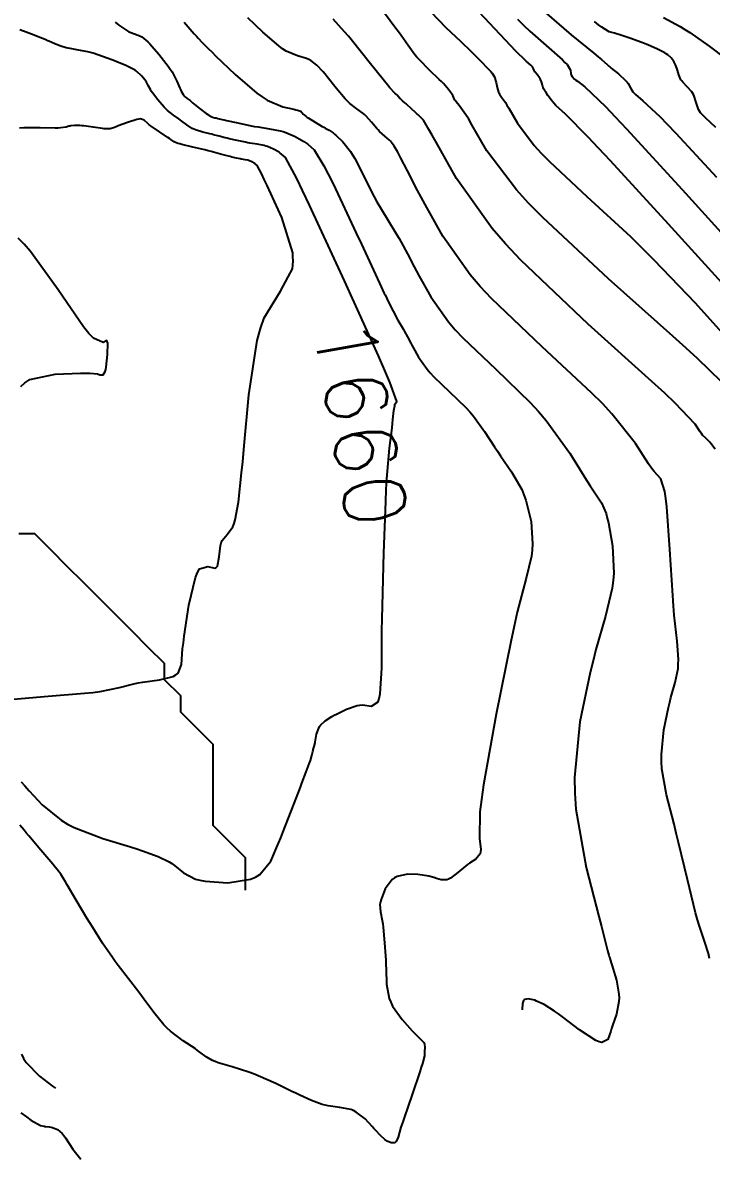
# Model space of a CAD drawing. Header units: metres. Extents: x 837475 to 838479, y 1189012 to 1191015.
# Drawn here: x 837876.2 to 837918.7, y 1189013.9 to 1189084 of the extents above; entities that cross this region are included whole.
import ezdxf

# ---------------------------------------------------------------- set-up
doc = ezdxf.new("R2010")
doc.units = ezdxf.units.M
doc.header["$LTSCALE"] = 0.3
for name, color, linetype in [('COTAS 10', 1, 'Continuous'), ('COTAS INT', 252, 'Continuous'), ('DRENAJE', 5, 'Continuous')]:
    doc.layers.add(name, color=color, linetype=linetype)
doc.styles.get("Standard").update_dxf_attribs({"font": 'simplex.shx'})

msp = doc.modelspace()

# ---------------------------------------------------------------- linework, layer by layer
at = {"layer": 'COTAS 10'}
for points in [[(837919.371, 1189061.872), (837917.879, 1189063.309), (837917.183, 1189063.946), (837916.365, 1189064.687), (837912.388, 1189068.228), (837908.333, 1189072.004), (837907.464, 1189072.893), (837906.707, 1189073.715), (837904.89, 1189076.115), (837903.962, 1189077.739), (837903.764, 1189078.07), (837903.592, 1189078.35), (837903.184, 1189078.932), (837902.986, 1189079.154), (837902.946, 1189079.206), (837902.913, 1189079.254), (837902.846, 1189079.394), (837902.781, 1189079.543), (837902.749, 1189079.596), (837902.711, 1189079.655), (837902.522, 1189079.911), (837902.202, 1189080.272), (837902.082, 1189080.396), (837901.947, 1189080.532), (837901.343, 1189081.108), (837900.718, 1189081.733), (837900.569, 1189081.898), (837900.432, 1189082.06), (837900.022, 1189082.618), (837899.591, 1189083.252), (837899.439, 1189083.462), (837899.273, 1189083.686), (837898.558, 1189084.621)], [(837919.013, 1189077.56), (837918.372, 1189078.164), (837918.075, 1189078.465), (837918.01, 1189078.564), (837917.952, 1189078.67), (837917.805, 1189079.11), (837917.662, 1189079.554), (837917.606, 1189079.662), (837917.543, 1189079.764), (837917.258, 1189080.077), (837916.976, 1189080.356), (837916.915, 1189080.436), (837916.862, 1189080.517), (837916.733, 1189080.818), (837916.654, 1189081.101), (837916.632, 1189081.169), (837916.611, 1189081.234), (837916.536, 1189081.433), (837916.449, 1189081.604), (837916.42, 1189081.652), (837916.389, 1189081.699), (837916.263, 1189081.869), (837916.047, 1189082.055), (837915.96, 1189082.112), (837915.862, 1189082.172), (837915.408, 1189082.407), (837914.826, 1189082.662), (837914.646, 1189082.734), (837914.459, 1189082.807), (837913.716, 1189083.075), (837913.038, 1189083.302), (837912.891, 1189083.35), (837912.761, 1189083.39), (837912.442, 1189083.479), (837911.987, 1189083.752), (837911.773, 1189083.909), (837911.52, 1189084.1)], [(837876.148, 1189037.174), (837876.362, 1189036.923), (837876.487, 1189036.784), (837876.641, 1189036.615), (837877.432, 1189035.756), (837878.601, 1189034.796), (837878.992, 1189034.563), (837879.413, 1189034.345), (837881.176, 1189033.676), (837882.888, 1189033.156), (837883.277, 1189033.031), (837883.628, 1189032.915), (837884.588, 1189032.564), (837885.265, 1189032.229), (837885.439, 1189032.124), (837885.607, 1189032.012), (837886.161, 1189031.561), (837886.894, 1189031.17), (837887.174, 1189031.096), (837887.487, 1189031.036), (837888.896, 1189030.946), (837890.294, 1189031.154), (837890.6, 1189031.283), (837890.871, 1189031.443), (837891.558, 1189032.279), (837892.029, 1189033.383), (837892.163, 1189033.711), (837892.3, 1189034.05), (837892.809, 1189035.356), (837893.269, 1189036.565), (837893.375, 1189036.841), (837893.47, 1189037.093), (837893.738, 1189037.794), (837893.915, 1189038.276), (837893.955, 1189038.39), (837893.99, 1189038.496), (837894.081, 1189038.806), (837894.141, 1189039.046), (837894.156, 1189039.107), (837894.172, 1189039.165), (837894.223, 1189039.359), (837894.277, 1189039.583), (837894.293, 1189039.661), (837894.31, 1189039.746), (837894.378, 1189040.111), (837894.503, 1189040.489), (837894.557, 1189040.582), (837894.618, 1189040.67), (837894.908, 1189040.945), (837895.319, 1189041.201), (837895.457, 1189041.277), (837895.605, 1189041.355), (837896.226, 1189041.656), (837896.88, 1189041.877), (837897.049, 1189041.905), (837897.213, 1189041.919), (837897.76, 1189041.848), (837898.17, 1189042.106), (837898.247, 1189042.326), (837898.308, 1189042.612), (837898.399, 1189044.182), (837898.41, 1189046.486), (837898.421, 1189047.234), (837898.436, 1189048.03), (837898.519, 1189051.304), (837898.639, 1189054.478), (837898.677, 1189055.211), (837898.718, 1189055.881), (837898.882, 1189057.773), (837899.032, 1189059.029), (837899.064, 1189059.297), (837899.09, 1189059.532), (837899.15, 1189060.093), (837899.194, 1189060.383), (837899.211, 1189060.447), (837899.23, 1189060.504), (837899.319, 1189060.648), (837898.887, 1189061.85), (837898.578, 1189062.574), (837898.187, 1189063.467), (837896.093, 1189068.105), (837895.211, 1189070.014), (837893.937, 1189072.765), (837893.506, 1189073.673), (837893.148, 1189074.414), (837892.459, 1189075.711), (837892.214, 1189075.92), (837892.136, 1189075.976), (837892.054, 1189076.032), (837891.722, 1189076.224), (837891.349, 1189076.385), (837891.24, 1189076.42), (837891.13, 1189076.452), (837890.714, 1189076.533), (837890.262, 1189076.6), (837890.129, 1189076.623), (837889.993, 1189076.649), (837889.472, 1189076.756), (837888.973, 1189076.871), (837888.85, 1189076.9), (837888.734, 1189076.929), (837888.369, 1189077.026), (837888.016, 1189077.12), (837887.907, 1189077.147), (837887.794, 1189077.175), (837887.344, 1189077.278), (837886.9, 1189077.411), (837886.79, 1189077.457), (837886.686, 1189077.507), (837886.358, 1189077.721), (837886.054, 1189077.959), (837885.965, 1189078.025), (837885.875, 1189078.091), (837885.532, 1189078.326), (837885.17, 1189078.614), (837885.066, 1189078.712), (837884.962, 1189078.818), (837884.574, 1189079.269), (837884.242, 1189079.711), (837884.172, 1189079.812), (837884.112, 1189079.903), (837883.977, 1189080.152), (837883.872, 1189080.358), (837883.831, 1189080.422), (837883.785, 1189080.489), (837883.574, 1189080.755), (837883.274, 1189081.027), (837883.172, 1189081.098), (837883.061, 1189081.166), (837882.59, 1189081.395), (837882.052, 1189081.612), (837881.898, 1189081.673), (837881.743, 1189081.733), (837881.167, 1189081.954), (837880.58, 1189082.149), (837880.418, 1189082.194), (837880.256, 1189082.234), (837879.675, 1189082.347), (837879.154, 1189082.436), (837879.031, 1189082.462), (837878.917, 1189082.488), (837878.581, 1189082.587), (837878.328, 1189082.683), (837878.267, 1189082.708), (837878.209, 1189082.732), (837878.03, 1189082.812), (837877.847, 1189082.896), (837877.786, 1189082.922), (837877.721, 1189082.949), (837877.451, 1189083.058), (837876.768, 1189083.326), (837876.443, 1189083.453), (837876.059, 1189083.603)], [(837876.125, 1189016.738), (837876.462, 1189016.493), (837876.745, 1189016.294), (837877.324, 1189015.953), (837877.548, 1189015.914), (837877.607, 1189015.905), (837877.666, 1189015.895), (837877.867, 1189015.866), (837878.066, 1189015.826), (837878.122, 1189015.809), (837878.179, 1189015.791), (837878.389, 1189015.704), (837878.664, 1189015.457), (837878.762, 1189015.337), (837878.868, 1189015.195), (837879.331, 1189014.496), (837879.81117, 1189013.87212)]]:
    msp.add_lwpolyline(points, dxfattribs=at)
at = {"layer": 'COTAS INT'}
for points in [[(837901.427, 1189084.71), (837902.355, 1189083.738), (837903.252, 1189082.895), (837903.482, 1189082.675), (837903.706, 1189082.46), (837904.449, 1189081.73), (837905.014, 1189081.144), (837905.125, 1189081.019), (837905.217, 1189080.911), (837905.383, 1189080.656), (837905.428, 1189080.471), (837905.443, 1189080.407), (837905.459, 1189080.338), (837905.525, 1189080.041), (837905.611, 1189079.746), (837905.639, 1189079.677), (837905.669, 1189079.615), (837905.794, 1189079.436), (837906.027, 1189079.102), (837906.126, 1189078.942), (837906.239, 1189078.752), (837906.771, 1189077.822), (837907.811, 1189076.448), (837908.245, 1189075.977), (837908.742, 1189075.468), (837911.064, 1189073.306), (837913.751, 1189070.829), (837914.478, 1189070.121), (837915.198, 1189069.404), (837917.736, 1189066.736), (837919.764, 1189064.5)], [(837919.593, 1189067.749), (837916.101, 1189071.599), (837912.517, 1189075.499), (837911.773, 1189076.296), (837911.138, 1189076.97), (837909.74, 1189078.384), (837909.151, 1189078.932), (837909.025, 1189079.061), (837908.915, 1189079.181), (837908.651, 1189079.53), (837908.516, 1189079.765), (837908.487, 1189079.814), (837908.462, 1189079.854), (837908.403, 1189079.939), (837908.371, 1189079.984), (837908.364, 1189080), (837908.356, 1189080.018), (837908.335, 1189080.093), (837908.313, 1189080.188), (837908.305, 1189080.219), (837908.298, 1189080.251), (837908.265, 1189080.381), (837908.201, 1189080.536), (837908.174, 1189080.583), (837908.143, 1189080.633), (837907.996, 1189080.828), (837907.855, 1189081.01), (837907.828, 1189081.052), (837907.806, 1189081.089), (837907.77, 1189081.192), (837907.699, 1189081.31), (837907.655, 1189081.357), (837907.601, 1189081.41), (837907.318, 1189081.657), (837906.657, 1189082.296), (837906.365, 1189082.597), (837906.025, 1189082.952), (837904.402, 1189084.684)], [(837908.421, 1189084.731), (837910.095, 1189083.29), (837911.486, 1189082.149), (837911.752, 1189081.93), (837911.965, 1189081.753), (837912.305, 1189081.461), (837912.412, 1189081.359), (837912.479, 1189081.301), (837912.563, 1189081.231), (837913.001, 1189080.868), (837913.448, 1189080.466), (837913.537, 1189080.371), (837913.611, 1189080.282), (837913.752, 1189080.021), (837913.897, 1189079.767), (837913.972, 1189079.683), (837914.063, 1189079.593), (837914.52, 1189079.219), (837915.557, 1189078.243), (837916.013, 1189077.774), (837916.542, 1189077.218), (837919.064, 1189074.491)], [(837881.939, 1189084.064), (837882.167, 1189083.874), (837882.786, 1189083.476), (837883.187, 1189083.324), (837883.278, 1189083.289), (837883.359, 1189083.257), (837883.58, 1189083.17), (837883.841, 1189082.964), (837883.949, 1189082.857), (837884.071, 1189082.729), (837884.642, 1189082.087), (837885.219, 1189081.357), (837885.346, 1189081.174), (837885.459, 1189080.999), (837885.747, 1189080.433), (837885.925, 1189079.995), (837885.968, 1189079.9), (837886.008, 1189079.816), (837886.132, 1189079.607), (837886.235, 1189079.486), (837886.263, 1189079.458), (837886.291, 1189079.431), (837886.388, 1189079.355), (837886.56, 1189079.226), (837886.635, 1189079.166), (837886.721, 1189079.097), (837887.133, 1189078.762), (837887.557, 1189078.432), (837887.651, 1189078.367), (837887.735, 1189078.312), (837887.956, 1189078.205), (837888.102, 1189078.171), (837888.139, 1189078.163), (837888.174, 1189078.154), (837888.288, 1189078.123), (837888.54, 1189078.062), (837888.661, 1189078.034), (837888.806, 1189078.002), (837889.514, 1189077.843), (837890.334, 1189077.674), (837890.549, 1189077.634), (837890.759, 1189077.597), (837891.471, 1189077.491), (837892.127, 1189077.364), (837892.301, 1189077.314), (837892.472, 1189077.258), (837893.061, 1189077.004), (837893.584, 1189076.701), (837893.713, 1189076.614), (837893.836, 1189076.526), (837894.222, 1189076.196), (837894.83, 1189075.199), (837895.092, 1189074.69), (837895.394, 1189074.079), (837896.825, 1189071.034), (837897.14, 1189070.355), (837898.251, 1189067.957), (837898.55, 1189067.326), (837898.597, 1189067.231), (837898.808, 1189066.792), (837899.395, 1189065.662), (837899.68, 1189065.199), (837899.747, 1189065.085), (837899.81, 1189064.977), (837899.994, 1189064.636), (837900.19, 1189064.26), (837900.261, 1189064.13), (837900.338, 1189063.988), (837900.674, 1189063.382), (837901.198, 1189062.641), (837901.394, 1189062.415), (837901.612, 1189062.18), (837902.582, 1189061.256), (837903.592, 1189060.281), (837903.835, 1189060.014), (837904.062, 1189059.748), (837904.749, 1189058.798), (837905.359, 1189057.843), (837905.537, 1189057.574), (837905.72, 1189057.302), (837906.415, 1189056.304), (837907.038, 1189055.219), (837907.175, 1189054.892), (837907.298, 1189054.554), (837907.613, 1189053.241), (837907.699, 1189051.861), (837907.677, 1189051.482), (837907.635, 1189051.103), (837907.317, 1189049.748), (837906.759, 1189047.639), (837906.566, 1189046.787), (837906.355, 1189045.818), (837905.455, 1189041.348), (837904.683, 1189036.988), (837904.553, 1189036.088), (837904.459, 1189035.322), (837904.425, 1189033.667), (837904.516, 1189032.996), (837904.501, 1189032.851), (837904.469, 1189032.722), (837904.208, 1189032.404), (837903.81, 1189032.151), (837903.691, 1189032.063), (837903.568, 1189031.969), (837903.092, 1189031.566), (837902.631, 1189031.222), (837902.517, 1189031.165), (837902.409, 1189031.124), (837902.071, 1189031.116), (837901.771, 1189031.213), (837901.603, 1189031.263), (837901.297, 1189031.349), (837900.909, 1189031.417), (837900.773, 1189031.43), (837900.625, 1189031.442), (837899.987, 1189031.466), (837899.34, 1189031.334), (837899.185, 1189031.248), (837899.042, 1189031.139), (837898.614, 1189030.567), (837898.35, 1189029.915), (837898.311, 1189029.756), (837898.285, 1189029.607), (837898.314, 1189029.146), (837898.428, 1189028.61), (837898.457, 1189028.412), (837898.484, 1189028.193), (837898.572, 1189027.227), (837898.64, 1189026.165), (837898.655, 1189025.885), (837898.668, 1189025.612), (837898.699, 1189024.678), (837898.858, 1189023.8), (837898.951, 1189023.562), (837899.065, 1189023.326), (837899.654, 1189022.49), (837900.277, 1189021.801), (837900.413, 1189021.656), (837900.532, 1189021.532), (837900.831, 1189021.251), (837900.984, 1189021.085), (837901.011, 1189021.033), (837901.032, 1189020.979), (837901.053, 1189020.763), (837901.036, 1189020.543), (837901.033, 1189020.487), (837901.031, 1189020.433), (837901.028, 1189020.254), (837900.913, 1189019.786), (837900.839, 1189019.55), (837900.748, 1189019.268), (837900.267, 1189017.865), (837899.77, 1189016.426), (837899.669, 1189016.121), (837899.583, 1189015.857), (837899.404, 1189015.243), (837899.293, 1189014.975), (837899.25, 1189014.93), (837899.202, 1189014.897), (837898.985, 1189014.88), (837898.731, 1189014.988), (837898.66, 1189015.034), (837898.588, 1189015.086), (837898.326, 1189015.331), (837898.017, 1189015.666), (837897.916, 1189015.775), (837897.808, 1189015.89), (837897.363, 1189016.364), (837896.827, 1189016.789), (837896.662, 1189016.873), (837896.489, 1189016.943), (837895.808, 1189017.074), (837895.097, 1189017.161), (837894.906, 1189017.203), (837894.718, 1189017.252), (837894.062, 1189017.495), (837893.335, 1189017.836), (837893.103, 1189017.947), (837892.856, 1189018.065), (837891.853, 1189018.551), (837890.777, 1189019.033), (837890.485, 1189019.148), (837890.195, 1189019.255), (837889.169, 1189019.575), (837888.307, 1189019.835), (837888.12, 1189019.904), (837887.955, 1189019.971), (837887.549, 1189020.203), (837887.176, 1189020.49), (837887.032, 1189020.592), (837886.87, 1189020.704), (837886.14, 1189021.189), (837885.348, 1189021.789), (837885.147, 1189021.974), (837884.954, 1189022.166), (837884.324, 1189022.925), (837883.733, 1189023.738), (837883.565, 1189023.963), (837883.394, 1189024.189), (837882.761, 1189025.006), (837882.124, 1189025.844), (837881.95, 1189026.082), (837881.778, 1189026.324), (837881.168, 1189027.218), (837880.553, 1189028.179), (837880.378, 1189028.462), (837880.2, 1189028.752), (837879.54, 1189029.861), (837878.983, 1189030.811), (837878.87, 1189031.001), (837878.776, 1189031.16), (837878.585, 1189031.47), (837878.352, 1189031.763), (837878.23, 1189031.91), (837878.084, 1189032.086), (837877.351, 1189032.961), (837876.609, 1189033.845), (837876.457, 1189034.026), (837876.329, 1189034.179), (837876.061, 1189034.504)], [(837886.203, 1189084.058), (837886.826, 1189083.356), (837886.955, 1189083.21), (837887.066, 1189083.085), (837887.312, 1189082.809), (837887.699, 1189082.424), (837887.899, 1189082.23), (837888.139, 1189081.998), (837889.343, 1189080.845), (837890.686, 1189079.686), (837891.014, 1189079.45), (837891.323, 1189079.251), (837892.282, 1189078.839), (837892.962, 1189078.692), (837893.095, 1189078.661), (837893.204, 1189078.633), (837893.399, 1189078.567), (837893.446, 1189078.517), (837893.461, 1189078.499), (837893.478, 1189078.479), (837893.545, 1189078.395), (837893.704, 1189078.26), (837893.777, 1189078.208), (837893.864, 1189078.151), (837894.283, 1189077.892), (837894.723, 1189077.634), (837894.822, 1189077.577), (837894.912, 1189077.525), (837895.156, 1189077.391), (837895.394, 1189077.225), (837895.479, 1189077.154), (837895.574, 1189077.071), (837895.985, 1189076.681), (837896.461, 1189076.093), (837896.595, 1189075.886), (837896.73, 1189075.659), (837897.228, 1189074.68), (837897.766, 1189073.585), (837897.926, 1189073.285), (837898.091, 1189072.986), (837898.727, 1189071.919), (837899.326, 1189070.944), (837899.468, 1189070.704), (837899.599, 1189070.476), (837899.987, 1189069.758), (837900.401, 1189068.968), (837900.549, 1189068.693), (837900.711, 1189068.395), (837901.419, 1189067.118), (837902.523, 1189065.56), (837902.935, 1189065.084), (837903.394, 1189064.59), (837905.436, 1189062.644), (837907.561, 1189060.591), (837908.073, 1189060.029), (837908.55, 1189059.469), (837909.996, 1189057.47), (837911.043, 1189055.793), (837911.268, 1189055.437), (837911.467, 1189055.127), (837911.952, 1189054.395), (837912.243, 1189053.727), (837912.319, 1189053.457), (837912.393, 1189053.15), (837912.641, 1189051.734), (837912.716, 1189050.06), (837912.681, 1189049.591), (837912.621, 1189049.119), (837912.201, 1189047.394), (837911.608, 1189045.334), (837911.439, 1189044.65), (837911.268, 1189043.918), (837910.631, 1189040.868), (837910.295, 1189037.439), (837910.313, 1189036.469), (837910.379, 1189035.489), (837911.018, 1189031.875), (837911.801, 1189028.854), (837911.957, 1189028.249), (837912.087, 1189027.743), (837912.338, 1189026.754), (837912.411, 1189026.463), (837912.429, 1189026.399), (837912.445, 1189026.342), (837912.497, 1189026.195), (837912.585, 1189025.939), (837912.623, 1189025.814), (837912.668, 1189025.665), (837912.885, 1189024.93), (837913.041, 1189024.066), (837913.049, 1189023.835), (837913.041, 1189023.609), (837912.884, 1189022.824), (837912.644, 1189022.122), (837912.584, 1189021.949), (837912.527, 1189021.785), (837912.346, 1189021.267), (837911.981, 1189021.08), (837911.809, 1189021.124), (837911.605, 1189021.211), (837910.61, 1189021.871), (837909.545, 1189022.675), (837909.297, 1189022.853), (837909.069, 1189023.011), (837908.418, 1189023.417), (837907.952, 1189023.642), (837907.841, 1189023.685), (837907.739, 1189023.719), (837907.433, 1189023.776), (837907.226, 1189023.734), (837907.184, 1189023.707), (837907.15, 1189023.672), (837907.084, 1189023.492), (837907.07, 1189023.087)], [(837918.631, 1189026.274), (837918.559, 1189026.571), (837918.309, 1189027.346), (837918, 1189028.259), (837917.892, 1189028.644), (837917.773, 1189029.085), (837917.262, 1189031.151), (837916.715, 1189033.434), (837916.573, 1189034.011), (837916.437, 1189034.564), (837915.981, 1189036.364), (837915.694, 1189037.981), (837915.665, 1189038.42), (837915.657, 1189038.854), (837915.807, 1189040.388), (837916.092, 1189041.754), (837916.169, 1189042.081), (837916.245, 1189042.387), (837916.51, 1189043.309), (837916.685, 1189044.173), (837916.703, 1189044.442), (837916.709, 1189044.724), (837916.622, 1189045.85), (837916.45, 1189047.455), (837916.403, 1189048.039), (837916.355, 1189048.684), (837916.183, 1189051.515), (837915.991, 1189054.145), (837915.931, 1189054.663), (837915.868, 1189055.09), (837915.614, 1189055.871), (837915.209, 1189056.319), (837915.05, 1189056.536), (837914.872, 1189056.793), (837914.059, 1189058.055), (837912.6, 1189059.898), (837912.014, 1189060.522), (837911.349, 1189061.194), (837908.289, 1189064.032), (837905.175, 1189066.999), (837904.476, 1189067.753), (837903.847, 1189068.478), (837902.163, 1189070.854), (837901.084, 1189072.802), (837900.836, 1189073.257), (837900.611, 1189073.675), (837899.98, 1189074.881), (837899.559, 1189075.704), (837899.467, 1189075.881), (837899.384, 1189076.036), (837899.171, 1189076.411), (837898.993, 1189076.648), (837898.931, 1189076.715), (837898.865, 1189076.783), (837898.583, 1189077.034), (837898.266, 1189077.322), (837898.177, 1189077.413), (837898.088, 1189077.508), (837897.765, 1189077.893), (837897.427, 1189078.272), (837897.329, 1189078.364), (837897.23, 1189078.451), (837896.854, 1189078.717), (837896.423, 1189079.054), (837896.288, 1189079.185), (837896.147, 1189079.332), (837895.584, 1189080.001), (837895.032, 1189080.688), (837894.899, 1189080.847), (837894.774, 1189080.992), (837894.395, 1189081.406), (837894.014, 1189081.693), (837893.889, 1189081.759), (837893.756, 1189081.818), (837893.202, 1189081.983), (837892.502, 1189082.285), (837892.276, 1189082.43), (837892.037, 1189082.602), (837891.056, 1189083.449), (837890.13, 1189084.343)], [(837918.983, 1189057.713), (837918.716, 1189058.065), (837918.651, 1189058.142), (837918.59, 1189058.209), (837918.403, 1189058.378), (837918.203, 1189058.58), (837918.133, 1189058.668), (837918.058, 1189058.771), (837917.738, 1189059.259), (837916.508, 1189060.557), (837915.86, 1189061.17), (837915.078, 1189061.893), (837911.143, 1189065.42), (837906.972, 1189069.38), (837906.042, 1189070.377), (837905.209, 1189071.329), (837903.01, 1189074.408), (837901.747, 1189076.662), (837901.503, 1189077.094), (837901.306, 1189077.444), (837900.977, 1189078.014), (837900.911, 1189078.08), (837900.888, 1189078.102), (837900.783, 1189078.203), (837900.621, 1189078.357), (837900.563, 1189078.411), (837900.499, 1189078.471), (837900.219, 1189078.731), (837899.942, 1189078.985), (837899.88, 1189079.041), (837899.824, 1189079.091), (837899.675, 1189079.219), (837899.573, 1189079.31), (837899.546, 1189079.336), (837899.52, 1189079.363), (837899.433, 1189079.465), (837899.347, 1189079.562), (837899.322, 1189079.585), (837899.297, 1189079.607), (837899.202, 1189079.675), (837898.9, 1189080.006), (837898.744, 1189080.195), (837898.557, 1189080.425), (837897.622, 1189081.606), (837896.587, 1189082.896), (837896.337, 1189083.195), (837896.103, 1189083.468), (837895.39, 1189084.245)], [(837906.784, 1189084.252), (837907.171, 1189083.868), (837907.539, 1189083.513), (837908.706, 1189082.473), (837909.545, 1189081.745), (837909.705, 1189081.586), (837909.835, 1189081.446), (837910.045, 1189081.097), (837910.064, 1189080.899), (837910.073, 1189080.854), (837910.084, 1189080.814), (837910.14, 1189080.704), (837910.304, 1189080.558), (837910.383, 1189080.495), (837910.477, 1189080.422), (837910.94, 1189080.074), (837912.2, 1189078.852), (837912.797, 1189078.228), (837913.502, 1189077.48), (837916.944, 1189073.745), (837920.34, 1189069.992)], [(837915.795, 1189084.354), (837916.807, 1189083.808), (837917.107, 1189083.624), (837917.415, 1189083.425), (837918.599, 1189082.591), (837919.615, 1189081.828)], [(837875.672, 1189042.279), (837877.801, 1189042.452), (837880.05, 1189042.638), (837880.553, 1189042.696), (837881.005, 1189042.757), (837882.202, 1189042.998), (837883.103, 1189043.228), (837883.368, 1189043.282), (837883.638, 1189043.33), (837884.668, 1189043.468), (837885.529, 1189043.68), (837885.693, 1189043.776), (837885.826, 1189043.887), (837886.035, 1189044.423), (837886.106, 1189045.372), (837886.15, 1189045.744), (837886.205, 1189046.163), (837886.494, 1189048.073), (837886.89, 1189049.791), (837887.013, 1189050.09), (837887.141, 1189050.311), (837887.653, 1189050.472), (837888.095, 1189050.357), (837888.18, 1189050.404), (837888.249, 1189050.486), (837888.36, 1189051.069), (837888.44, 1189051.771), (837888.488, 1189051.928), (837888.548, 1189052.068), (837888.859, 1189052.439), (837889.201, 1189052.907), (837889.28, 1189053.109), (837889.351, 1189053.341), (837889.554, 1189054.441), (837889.749, 1189056.25), (837889.815, 1189056.93), (837889.888, 1189057.687), (837890.197, 1189061.07), (837890.707, 1189064.418), (837890.906, 1189065.153), (837891.13, 1189065.805), (837892.148, 1189067.467), (837892.612, 1189068.339), (837892.881, 1189068.844), (837892.925, 1189069.317), (837892.911, 1189069.607), (837892.9, 1189069.828), (837892.235, 1189072.004), (837891.322, 1189073.978), (837891.14, 1189074.363), (837890.988, 1189074.677), (837890.696, 1189075.226), (837890.592, 1189075.315), (837890.559, 1189075.339), (837890.524, 1189075.362), (837890.384, 1189075.444), (837890.226, 1189075.512), (837890.18, 1189075.527), (837890.133, 1189075.54), (837889.957, 1189075.574), (837889.765, 1189075.603), (837889.709, 1189075.613), (837889.651, 1189075.624), (837889.431, 1189075.669), (837889.14, 1189075.74), (837889.038, 1189075.766), (837888.927, 1189075.796), (837888.449, 1189075.928), (837887.857, 1189076.086), (837887.675, 1189076.131), (837887.485, 1189076.178), (837886.732, 1189076.352), (837886.065, 1189076.511), (837885.93, 1189076.548), (837885.816, 1189076.582), (837885.582, 1189076.68), (837885.386, 1189076.822), (837885.295, 1189076.884), (837885.19, 1189076.956), (837884.677, 1189077.298), (837884.159, 1189077.656), (837884.049, 1189077.738), (837883.954, 1189077.812), (837883.734, 1189078.018), (837883.502, 1189078.093), (837883.399, 1189078.085), (837883.279, 1189078.063), (837882.708, 1189077.88), (837882.13, 1189077.659), (837882.006, 1189077.613), (837881.898, 1189077.574), (837881.636, 1189077.489), (837881.378, 1189077.477), (837881.272, 1189077.484), (837881.152, 1189077.496), (837880.592, 1189077.575), (837880.014, 1189077.658), (837879.882, 1189077.672), (837879.762, 1189077.682), (837879.428, 1189077.688), (837879.194, 1189077.66), (837879.136, 1189077.649), (837879.081, 1189077.637), (837878.91, 1189077.582), (837878.573, 1189077.538), (837878.415, 1189077.533), (837878.227, 1189077.531), (837877.314, 1189077.549), (837876.295, 1189077.54), (837876.04, 1189077.521)], [(837876.114, 1189061.571), (837876.371, 1189061.806), (837876.682, 1189061.999), (837878.242, 1189062.346), (837879.801, 1189062.393), (837880.111, 1189062.396), (837880.368, 1189062.394), (837880.858, 1189062.353), (837881, 1189062.3), (837881.039, 1189062.292), (837881.076, 1189062.287), (837881.209, 1189062.291), (837881.328, 1189062.497), (837881.358, 1189062.62), (837881.385, 1189062.77), (837881.473, 1189063.55), (837881.479, 1189064.251), (837881.456, 1189064.351), (837881.421, 1189064.411), (837881.204, 1189064.29), (837880.601, 1189064.553), (837880.322, 1189064.855), (837879.995, 1189065.256), (837878.413, 1189067.534), (837876.719, 1189069.901), (837876.322, 1189070.359), (837875.956, 1189070.731)], [(837876.152, 1189020.365), (837876.286, 1189020.102), (837876.447, 1189019.848), (837877.261, 1189019.012), (837878.082, 1189018.386), (837878.249, 1189018.264)]]:
    msp.add_lwpolyline(points, dxfattribs=at)
at = {"layer": 'DRENAJE'}
for points in [[(837877.98787, 1189051.47233, 0), (837876.98821, 1189052.47199, 0), (837875.98855, 1189052.47199, 0)], [(837889.98383, 1189030.47941, 0), (837889.98383, 1189031.47907, 0), (837889.98383, 1189032.47874, 0), (837888.98416, 1189033.4784, 0), (837887.9845, 1189034.47806, 0), (837887.9845, 1189035.47772, 0), (837887.9845, 1189036.47739, 0), (837887.9845, 1189037.47705, 0), (837887.9845, 1189038.47671, 0), (837887.9845, 1189039.47638, 0), (837886.98484, 1189040.47604, 0), (837885.98518, 1189041.4757, 0), (837885.98518, 1189042.47536, 0), (837884.98551, 1189043.47503, 0), (837884.98551, 1189044.47469, 0), (837883.98585, 1189045.47435, 0), (837882.98619, 1189046.47402, 0), (837881.98652, 1189047.47368, 0), (837880.98686, 1189048.47334, 0), (837879.9872, 1189049.473, 0), (837878.98753, 1189050.47267, 0), (837877.98787, 1189051.47233, 0)]]:
    msp.add_polyline3d(points, dxfattribs=at)

# ---------------------------------------------------------------- texts
at = {"layer": 'COTAS 10', "insert": (837894.089, 1189065.438), "char_height": 3.799998, "attachment_point": 7, "rotation": 280.0406813}
msp.add_mtext('1660', dxfattribs=at)

doc.saveas('drawing.dxf')
